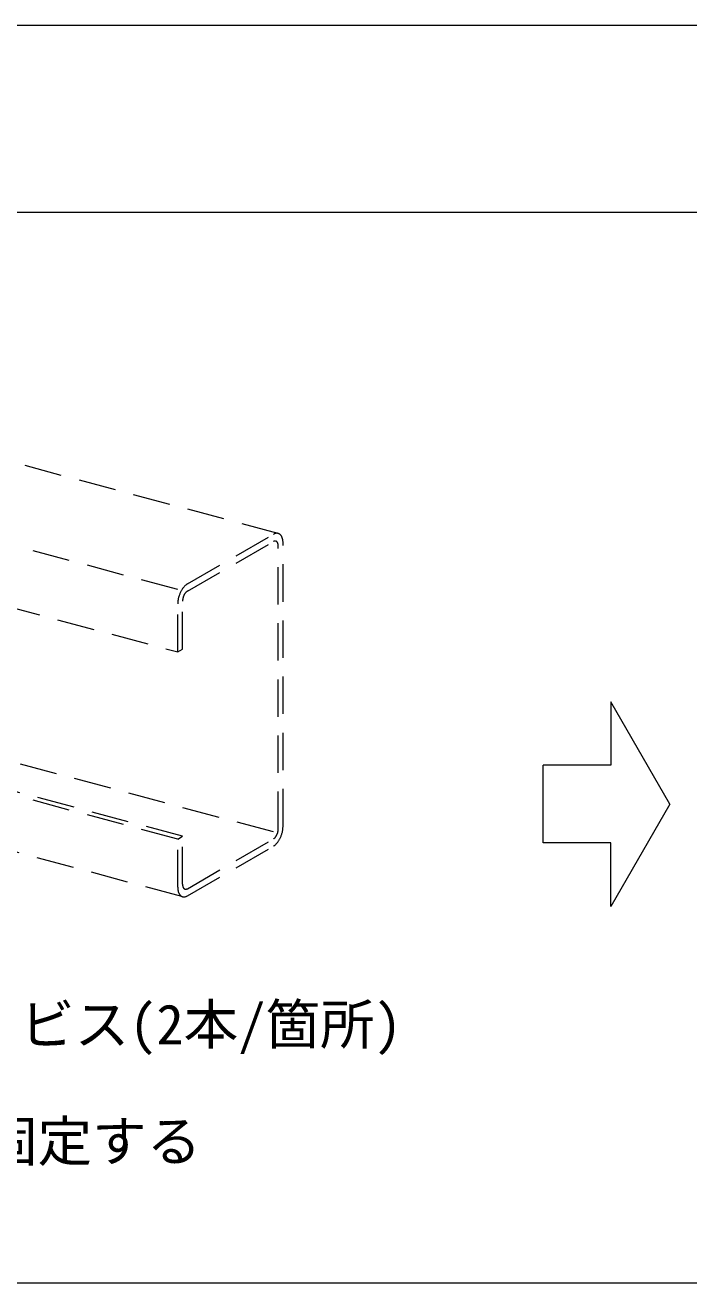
# Model space of a CAD drawing. Units: millimetres, scale not verified. Extents: x -5334 to 1950, y -1347 to 20312.
# Drawn here: x 1211.3 to 1424.1, y 921.8 to 1325 of the extents above; entities that cross this region are included whole.
import ezdxf
from ezdxf.enums import TextEntityAlignment as Align

# ---------------------------------------------------------------- set-up
doc = ezdxf.new("R2010")
doc.units = ezdxf.units.MM
doc.header["$LTSCALE"] = 10
doc.linetypes.add('DASHED1', pattern=[1.8, 1.2, -0.6])
for name, color, linetype, lineweight in [('4-6_文字', 7, 'Continuous', 18), ('4-9_躯体他', 4, 'Continuous', 9), ('F-3_野縁', 3, 'Continuous', 18)]:
    doc.layers.add(name, color=color, linetype=linetype, lineweight=lineweight)
doc.styles.add('ＭＳ ゴシック', font='')
doc.styles.get('ＭＳ ゴシック').set_extended_font_data('MS Gothic')

msp = doc.modelspace()

# ---------------------------------------------------------------- linework, layer by layer
at = {"layer": '4-6_文字'}
for p, q in [((1399.07, 1108.05), (1399.07, 1087.74)), ((1418, 1075.26), (1399.07, 1108.05)), ((1399.07, 1087.74), (1377.44, 1087.74)), ((1418, 1075.26), (1399.07, 1042.47)), ((1399.07, 1042.47), (1399.07, 1062.78))]:
    msp.add_line(p, q, dxfattribs=at)
msp.add_lwpolyline([(1399.07, 1062.78), (1377.44, 1062.78), (1377.44, 1087.74)], dxfattribs=at)
at = {"layer": '4-9_躯体他', "linetype": 'DASHED1'}
for p, q in [((1292.44, 1162.02), (1062.63, 1223.6)), ((1260.22, 1144.04), (1033.01, 1204.92)), ((1263.33, 1145.83), (1290.89, 1161.74)), ((1263.33, 1143.53), (1290.89, 1159.44)), ((1292.44, 1067.24), (1292.44, 1158.04)), ((1293.99, 1068.14), (1293.99, 1158.94)), ((1260.22, 1124.04), (1260.22, 1139.44)), ((1261.77, 1124.93), (1261.77, 1140.33)), ((1290.89, 1066.34), (1064.45, 1127.02)), ((1261.77, 1064.93), (1187.14, 1084.93)), ((1260.22, 1064.04), (1184.9, 1084.22)), ((1261.54, 1045.61), (1174.16, 1069.03)), ((1260.22, 1064.04), (1261.77, 1064.93)), ((1261.77, 1049.53), (1261.77, 1064.93)), ((1260.22, 1048.63), (1260.22, 1064.04)), ((1263.32, 1048.13), (1290.89, 1064.04)), ((1263.32, 1045.83), (1290.89, 1061.74))]:
    msp.add_line(p, q, dxfattribs=at)
msp.add_lwpolyline([(1030.43, 1185.61), (1260.22, 1124.04), (1261.77, 1124.93)], dxfattribs=at)
at = {"layer": '4-9_躯体他'}
for centre, radius, start, end in [((1292.38, 1159.17), 2.97, 114.2083, 120.0815), ((1292.19, 1159.59), 2.51, 107.6446, 114.2144), ((1292.07, 1159.95), 2.14, 100.3349, 107.6466), ((1292.02, 1160.23), 1.86, 92.2913, 100.3297), ((1292.02, 1160.42), 1.66, 83.6178, 92.2763), ((1292.03, 1160.53), 1.55, 74.5273, 83.5931), ((1292.03, 1160.56), 1.52, 65.3222, 74.4969), ((1292.01, 1160.51), 1.58, 56.3325, 65.293), ((1291.93, 1160.39), 1.72, 47.8397, 56.3108), ((1291.78, 1160.23), 1.94, 40.0241, 47.8281), ((1291.54, 1160.03), 2.25, 32.958, 40.0216), ((1291.63, 1158.16), 1.49, 114.2083, 120.0815), ((1291.54, 1158.37), 1.25, 107.6446, 114.2144), ((1291.48, 1158.54), 1.07, 100.3349, 107.6466), ((1291.46, 1158.68), 0.928, 92.2913, 100.3297), ((1291.45, 1158.78), 0.83, 83.6178, 92.2763), ((1291.46, 1158.84), 0.775, 74.5273, 83.5931), ((1291.46, 1158.85), 0.761, 65.3222, 74.4969), ((1291.45, 1158.83), 0.788, 56.3325, 65.293), ((1291.41, 1158.77), 0.858, 47.8397, 56.3108), ((1291.33, 1158.68), 0.97, 40.0241, 47.8281), ((1291.21, 1158.58), 1.13, 32.958, 40.0216), ((1291.05, 1158.48), 1.33, 26.6301, 32.9617), ((1290.83, 1158.37), 1.57, 20.979, 26.637), ((1290.56, 1158.26), 1.85, 15.9216, 20.9871), ((1290.26, 1158.18), 2.17, 11.3701, 15.9296), ((1289.92, 1158.11), 2.51, 7.2418, 11.3774), ((1289.57, 1158.06), 2.87, 3.4628, 7.2482), ((1289.21, 1158.04), 3.23, 359.9688, 3.4684), ((1291.21, 1159.81), 2.65, 26.6301, 32.9617), ((1290.77, 1159.59), 3.14, 20.979, 26.637), ((1290.24, 1159.38), 3.71, 15.9216, 20.9871), ((1289.63, 1159.21), 4.34, 11.3701, 15.9296), ((1288.96, 1159.08), 5.03, 7.2418, 11.3774), ((1288.25, 1158.98), 5.74, 3.4628, 7.2482), ((1287.54, 1158.94), 6.46, 359.9688, 3.4684), ((1286.84, 1158.94), 7.15, 359.9712, 359.9736), ((1265.87, 1141.78), 4.79, 130.0284, 134.296), ((1265.44, 1142.29), 4.12, 125.318, 130.036), ((1265.09, 1142.79), 3.51, 120.0736, 125.3261), ((1269.36, 1139.19), 9.16, 165.07, 167.8424), ((1269.55, 1139.14), 9.35, 162.3399, 165.0728), ((1269.6, 1139.12), 9.4, 159.6194, 162.3426), ((1269.5, 1139.16), 9.3, 156.8795, 159.6222), ((1269.28, 1139.26), 9.06, 154.0902, 156.8823), ((1268.93, 1139.42), 8.68, 151.22, 154.0933), ((1268.5, 1139.66), 8.18, 148.2347, 151.2234), ((1267.99, 1139.98), 7.59, 145.0959, 148.2385), ((1267.45, 1140.36), 6.92, 141.7603, 145.1003), ((1266.34, 1140.21), 4.58, 165.07, 167.8424), ((1266.44, 1140.19), 4.68, 162.3399, 165.0728), ((1266.46, 1140.18), 4.7, 159.6194, 162.3426), ((1266.9, 1140.79), 6.22, 138.1774, 141.7653), ((1266.41, 1140.2), 4.65, 156.8795, 159.6222), ((1266.3, 1140.24), 4.53, 154.0902, 156.8823), ((1266.13, 1140.33), 4.34, 151.22, 154.0933), ((1266.36, 1141.27), 5.5, 134.2893, 138.1833), ((1265.91, 1140.45), 4.09, 148.2347, 151.2234), ((1265.66, 1140.6), 3.79, 145.0959, 148.2385), ((1265.39, 1140.79), 3.46, 141.7603, 145.1003), ((1265.11, 1141.01), 3.11, 138.1774, 141.7653), ((1264.84, 1141.25), 2.75, 134.2893, 138.1833), ((1264.6, 1141.5), 2.4, 130.0284, 134.296), ((1264.38, 1141.76), 2.06, 125.318, 130.036), ((1264.21, 1142.01), 1.76, 120.0736, 125.3261), ((1267.37, 1139.43), 7.15, 176.7043, 179.9736), ((1268.01, 1139.4), 7.79, 173.6215, 176.7084), ((1268.57, 1139.34), 8.36, 170.6788, 173.6251), ((1269.03, 1139.26), 8.82, 167.8394, 170.6821), ((1265.67, 1140.31), 3.9, 173.6215, 176.7084), ((1265.35, 1140.33), 3.58, 176.7043, 179.9736), ((1265.95, 1140.28), 4.18, 170.6788, 173.6251), ((1266.18, 1140.25), 4.41, 167.8394, 170.6821), ((1289.1, 1066.56), 3.11, 318.1774, 321.7653), ((1288.82, 1066.78), 3.46, 321.7602, 325.1003), ((1288.55, 1066.97), 3.79, 325.096, 328.2385), ((1288.3, 1067.13), 4.09, 328.2347, 331.2234), ((1288.08, 1067.25), 4.34, 331.22, 334.0933), ((1287.91, 1067.33), 4.53, 334.0902, 336.8823), ((1287.8, 1067.38), 4.65, 336.8795, 339.6222), ((1287.75, 1067.4), 4.7, 339.6194, 342.3426), ((1287.78, 1067.39), 4.68, 342.3399, 345.0729), ((1287.87, 1067.36), 4.58, 345.07, 347.8424), ((1288.04, 1067.33), 4.41, 347.8394, 350.6821), ((1288.26, 1067.29), 4.18, 350.6788, 353.6251), ((1288.54, 1067.26), 3.9, 353.6215, 356.7085), ((1288.87, 1067.24), 3.58, 356.7043, 359.9736), ((1284.94, 1068.32), 9.06, 334.0902, 336.8823), ((1284.71, 1068.41), 9.3, 336.8795, 339.6222), ((1284.62, 1068.45), 9.4, 339.6194, 342.3426), ((1284.66, 1068.43), 9.35, 342.3399, 345.0729), ((1284.86, 1068.38), 9.16, 345.07, 347.8424), ((1285.19, 1068.31), 8.82, 347.8394, 350.6821), ((1285.64, 1068.24), 8.36, 350.6788, 353.6251), ((1286.2, 1068.18), 7.79, 353.6215, 356.7085), ((1286.84, 1068.14), 7.15, 356.7043, 359.9736), ((1289.13, 1064.78), 3.51, 300.0736, 305.3261), ((1289.83, 1065.81), 2.06, 305.318, 310.036), ((1289.61, 1066.07), 2.4, 310.0284, 314.296), ((1288.77, 1065.28), 4.12, 305.318, 310.036), ((1289.37, 1066.32), 2.75, 314.2893, 318.1833), ((1288.34, 1065.8), 4.79, 310.0284, 314.296), ((1287.85, 1066.3), 5.5, 314.2893, 318.1833), ((1287.31, 1066.78), 6.22, 318.1774, 321.7653), ((1286.76, 1067.22), 6.92, 321.7602, 325.1003), ((1286.22, 1067.6), 7.59, 325.096, 328.2385), ((1285.71, 1067.91), 8.18, 328.2347, 331.2234), ((1285.28, 1068.15), 8.68, 331.22, 334.0933), ((1266.67, 1048.63), 6.46, 179.9688, 183.4684), ((1265, 1049.53), 3.23, 179.9688, 183.4684), ((1264.64, 1049.51), 2.87, 183.4628, 187.2482), ((1264.29, 1049.47), 2.51, 187.2418, 191.3774), ((1263.95, 1049.4), 2.17, 191.3701, 195.9296), ((1263.65, 1049.31), 1.85, 195.9216, 200.9871), ((1263.38, 1049.21), 1.57, 200.979, 206.637), ((1263.17, 1049.1), 1.33, 206.6301, 212.9617), ((1265.96, 1048.59), 5.74, 183.4628, 187.2482), ((1265.25, 1048.5), 5.03, 187.2418, 191.3774), ((1264.58, 1048.36), 4.34, 191.3701, 195.9296), ((1263.97, 1048.19), 3.71, 195.9216, 200.9871), ((1263.44, 1047.99), 3.14, 200.979, 206.637), ((1263.01, 1047.77), 2.65, 206.6301, 212.9617), ((1262.67, 1047.55), 2.25, 212.958, 220.0216), ((1262.43, 1047.35), 1.94, 220.0241, 227.8281), ((1262.28, 1047.18), 1.72, 227.8397, 236.3108), ((1262.2, 1047.07), 1.58, 236.3325, 245.2929), ((1262.18, 1047.02), 1.52, 245.3222, 254.4969), ((1262.19, 1047.04), 1.55, 254.5273, 263.5931), ((1262.2, 1047.15), 1.66, 263.6178, 272.2763), ((1263, 1048.99), 1.13, 212.958, 220.0216), ((1262.88, 1048.89), 0.97, 220.0241, 227.8281), ((1262.8, 1048.81), 0.858, 227.8397, 236.3108), ((1262.19, 1047.35), 1.86, 272.2913, 280.3297), ((1262.76, 1048.75), 0.788, 236.3325, 245.2929), ((1262.75, 1048.72), 0.761, 245.3222, 254.4969), ((1262.14, 1047.63), 2.14, 280.3349, 287.6466), ((1262.76, 1048.74), 0.775, 254.5273, 263.5931), ((1262.76, 1048.79), 0.83, 263.6178, 272.2763), ((1262.03, 1047.98), 2.51, 287.6446, 294.2144), ((1262.76, 1048.89), 0.928, 272.2913, 280.3297), ((1262.73, 1049.03), 1.07, 280.3349, 287.6466), ((1262.68, 1049.21), 1.25, 287.6446, 294.2144), ((1261.84, 1048.4), 2.97, 294.2083, 300.0815), ((1262.58, 1049.42), 1.49, 294.2083, 300.0815)]:
    msp.add_arc(centre, radius, start, end, dxfattribs=at)
at = {"layer": 'F-3_野縁'}
for p, q in [((-1950, 1325), (1950, 1325)), ((20, 1265), (1910, 1265)), ((20, 921.75), (1910, 921.75))]:
    msp.add_line(p, q, dxfattribs=at)

# ---------------------------------------------------------------- texts
at = {"layer": '4-6_文字', "style": 'ＭＳ ゴシック'}
for s, p in [('ビス(2本/箇所)', (1209.67, 994.35)), ('・野縁の側面にビス(2本/箇所)固定する', (952.86, 956.91))]:
    msp.add_text(s, height=12.83, dxfattribs=at).set_placement(p, align=Align.BOTTOM_LEFT)

doc.saveas('drawing.dxf')
